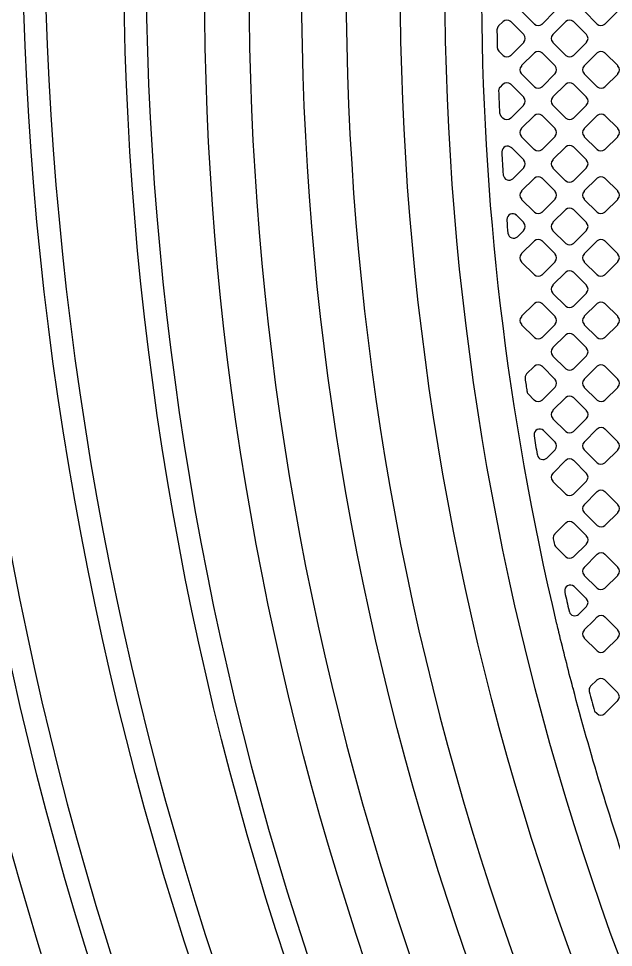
# Model space of a CAD drawing. Header units: millimetres. Extents: x 3440 to 3572, y 2 to 96.
# Drawn here: x 3522.856 to 3524.9, y 62.876 to 66.069 of the extents above; entities that cross this region are included whole.
import ezdxf

# ---------------------------------------------------------------- set-up
doc = ezdxf.new("R2010")
doc.units = ezdxf.units.MM
doc.header["$LTSCALE"] = 23.1
doc.layers.add('gbr-dxf', color=7, linetype='CONTINUOUS')

msp = doc.modelspace()

# ---------------------------------------------------------------- linework, layer by layer
at = {"layer": 'gbr-dxf', "linetype": 'Continuous'}
for points in [[(3527.8751, 56.7413), (3525.3338, 59.2826, -0.042133), (3525.3297, 59.2875, -0.16673), (3522.868, 66.4618, -0.014135)], [(3522.9442, 66.4618, 0.166721), (3525.3895, 59.3347), (3527.9302, 56.794, -0.01212)], [(3527.6921, 56.4731), (3525.0518, 59.1135, -0.042015), (3525.0477, 59.1183, -0.166954), (3522.5566, 66.371, -0.014027)], [(3522.6328, 66.3694, 0.16691), (3525.1076, 59.1655), (3527.744, 56.529, -0.019676)], [(3528.0485, 57.0068), (3525.5329, 59.5224, -0.042856), (3525.5287, 59.5273, -0.165958), (3523.2172, 66.2997, -0.01087)], [(3523.2934, 66.2983, 0.165913), (3525.5887, 59.5744), (3528.1004, 57.0627, -0.019676)], [(3528.21, 57.2557), (3525.6624, 59.8033, -0.041025), (3525.6544, 59.8128, -0.164875), (3523.4951, 66.183, -0.009972)], [(3523.6475, 66.1809, 0.164763), (3525.7739, 59.9073), (3528.315, 57.3663, -0.013686)], [(3528.4854, 57.4579), (3525.9145, 60.0288, -0.041071), (3525.9062, 60.0381, -0.164322), (3523.8291, 66.1836, -0.007717)], [(3523.9815, 66.1834, 0.164179), (3526.0241, 60.1348), (3528.5916, 57.5673, -0.008541)], [(3528.7117, 57.7123), (3526.1736, 60.2504, -0.047409), (3526.1639, 60.2609, -0.163793), (3524.1677, 66.1912, -0.009935)], [(3524.3201, 66.189, 0.163577), (3526.2816, 60.3579), (3528.821, 57.8184, -0.008901)], [(3524.9612, 63.105, -0.01815), (3524.7611, 63.7668, -0.019795), (3524.7606, 63.7686, -0.005161), (3524.7127, 63.9588, -0.019408), (3524.7122, 63.9606, -0.000783), (3524.7061, 63.9861, -0.013667), (3524.7058, 63.9872, -0.058439), (3524.4473, 66.1914, -0.020503)], [(3522.407, 66.1102, 0.012838), (3522.4361, 65.4972, -0.017977), (3522.4362, 65.4956, 0.148382), (3524.9332, 59.0169), (3524.9335, 59.0165, 0.019899), (3524.9437, 59.0054, -0.01365), (3524.9445, 59.0045), (3525.1541, 58.7949, -0.018805), (3525.1553, 58.7937, 0.111695), (3525.2579, 58.729, -0.017124), (3525.2594, 58.7284, -0.221605), (3525.3809, 58.6071, -0.020682), (3525.3816, 58.6053, 0.111689), (3525.4464, 58.5027, -0.023293)]]:
    msp.add_lwpolyline(points, format="xyb", dxfattribs=at)
for points in [[(3524.5835, 66.096, -0.08798), (3524.5844, 66.0945), (3524.6273, 66.0516, -0.083596), (3524.6287, 66.0507, 0.379324), (3524.6546, 66.0507, -0.096157), (3524.6562, 66.0517), (3524.6989, 66.0944, -0.095602), (3524.6998, 66.096, 0.379214), (3524.6998, 66.122, -0.087784), (3524.6989, 66.1234), (3524.6562, 66.1661, -0.091964), (3524.6547, 66.1671, 0.379731), (3524.6287, 66.1671, -0.095756), (3524.627, 66.1661), (3524.5845, 66.1235, -0.09635), (3524.5835, 66.1219, 0.379672)], [(3524.7989, 66.1219, 0.379293), (3524.7989, 66.0959, -0.091954), (3524.7999, 66.0944), (3524.8425, 66.0517, -0.087516), (3524.844, 66.0508, 0.379731), (3524.87, 66.0508, -0.09572), (3524.8716, 66.0517), (3524.9142, 66.0943, -0.096332), (3524.9152, 66.096, 0.379289), (3524.9152, 66.1219, -0.082704), (3524.9144, 66.1233), (3524.8715, 66.1662, -0.0873), (3524.87, 66.1671, 0.379287), (3524.8441, 66.1671, -0.095612), (3524.8425, 66.1661), (3524.7999, 66.1235, -0.095602)], [(3524.4995, 66.0304, 0.001642), (3524.5007, 65.9697), (3524.5007, 65.9695, 0.064022), (3524.5017, 65.9646, -0.043561), (3524.5018, 65.9642, 0.09443), (3524.5055, 65.9577), (3524.5194, 65.9438, -0.082834), (3524.5208, 65.9429, 0.379731), (3524.5468, 65.9429, -0.096265), (3524.5484, 65.9439), (3524.5911, 65.9866, -0.096128), (3524.5921, 65.9883, 0.379506), (3524.5921, 66.0142, -0.093522), (3524.5912, 66.0158), (3524.5486, 66.0584, -0.095015), (3524.5469, 66.0594, 0.379214), (3524.521, 66.0594, -0.096625), (3524.5193, 66.0584), (3524.5049, 66.044), (3524.5049, 66.0439, 0.184403), (3524.4995, 66.0307, -0.039404)], [(3524.6912, 65.9882, -0.084308), (3524.6921, 65.9868), (3524.7348, 65.9441, -0.095166), (3524.7364, 65.9431, 0.378906), (3524.7624, 65.9431, -0.093587), (3524.764, 65.9441), (3524.8065, 65.9866, -0.095602), (3524.8075, 65.9883, 0.379293), (3524.8075, 66.0142, -0.091745), (3524.8065, 66.0158), (3524.764, 66.0584, -0.095916), (3524.7623, 66.0593, 0.379731), (3524.7364, 66.0593, -0.096265), (3524.7347, 66.0584), (3524.6922, 66.0158, -0.096121), (3524.6912, 66.0142, 0.379672)], [(3524.5833, 65.8804, -0.081928), (3524.5842, 65.879), (3524.627, 65.8363, -0.095602), (3524.6286, 65.8353, 0.379293), (3524.6546, 65.8353, -0.096103), (3524.6562, 65.8363), (3524.6989, 65.879, -0.093315), (3524.6998, 65.8806, 0.378858), (3524.6998, 65.9065, -0.096998), (3524.6988, 65.9081), (3524.6563, 65.9507, -0.101106), (3524.6546, 65.9517, 0.379032), (3524.6287, 65.9516, -0.095973), (3524.627, 65.9507), (3524.5843, 65.908, -0.096111), (3524.5834, 65.9064, 0.379321)], [(3524.7989, 65.8806, -0.086674), (3524.7998, 65.8791), (3524.8428, 65.8361, -0.081969), (3524.8442, 65.8352, 0.379162), (3524.8701, 65.8352, -0.096103), (3524.8718, 65.8362), (3524.9144, 65.8788, -0.096111), (3524.9153, 65.8805, 0.379289), (3524.9154, 65.9064, -0.087284), (3524.9144, 65.9079), (3524.8716, 65.9507, -0.094397), (3524.87, 65.9517, 0.379506), (3524.8441, 65.9517, -0.096117), (3524.8424, 65.9507), (3524.7999, 65.9081, -0.096227), (3524.7989, 65.9065, 0.379155)], [(3524.5054, 65.8211, 0.002015), (3524.5086, 65.7461, -0.051708), (3524.5087, 65.7456, 0.168139), (3524.514, 65.7336, -0.056602), (3524.5143, 65.7332), (3524.519, 65.7285, -0.099849), (3524.5208, 65.7275, 0.379293), (3524.5467, 65.7275, -0.09572), (3524.5483, 65.7284), (3524.591, 65.7711, -0.096314), (3524.5919, 65.7727, 0.379672), (3524.592, 65.7987, -0.09185), (3524.591, 65.8002), (3524.5484, 65.8429, -0.095895), (3524.5468, 65.8438, 0.378906), (3524.5208, 65.8438, -0.095506), (3524.5192, 65.8429), (3524.5105, 65.8342), (3524.5105, 65.8342, 0.13867), (3524.5057, 65.8244, -0.038326), (3524.5056, 65.8241, 0.038218)], [(3524.691, 65.7727, -0.082704), (3524.6919, 65.7713), (3524.7348, 65.7284, -0.095602), (3524.7364, 65.7275, 0.378906), (3524.7624, 65.7275, -0.095506), (3524.764, 65.7284), (3524.8066, 65.7711, -0.096128), (3524.8076, 65.7727, 0.379506), (3524.8076, 65.7987, -0.096475), (3524.8066, 65.8003), (3524.764, 65.843, -0.100299), (3524.7623, 65.844, 0.378681), (3524.7364, 65.844, -0.095866), (3524.7347, 65.843), (3524.692, 65.8003, -0.095602), (3524.691, 65.7986, 0.378906)], [(3524.5832, 65.6649, -0.091476), (3524.5842, 65.6633), (3524.6268, 65.6207, -0.103673), (3524.6286, 65.6197, 0.379293), (3524.6546, 65.6197, -0.096625), (3524.6562, 65.6207), (3524.6988, 65.6633, -0.096627), (3524.6998, 65.6649, 0.379612), (3524.6998, 65.6909, -0.087254), (3524.6989, 65.6923), (3524.656, 65.7352, -0.09197), (3524.6545, 65.7362, 0.37925), (3524.6285, 65.7361, -0.096475), (3524.6269, 65.7352), (3524.5842, 65.6925, -0.096111), (3524.5832, 65.6908, 0.379289)], [(3524.7989, 65.6908, 0.379293), (3524.7989, 65.6649, -0.087314), (3524.7998, 65.6634), (3524.8426, 65.6206, -0.082834), (3524.844, 65.6197, 0.379731), (3524.87, 65.6197, -0.096265), (3524.8716, 65.6207), (3524.9144, 65.6634, -0.096128), (3524.9153, 65.6651, 0.379155), (3524.9154, 65.691, -0.091874), (3524.9144, 65.6926), (3524.8718, 65.7352, -0.095589), (3524.8701, 65.7362, 0.378633), (3524.8442, 65.7362, -0.095886), (3524.8426, 65.7352), (3524.7999, 65.6925, -0.095796)], [(3524.5161, 65.609, 0.002044), (3524.521, 65.533, -0.052981), (3524.5215, 65.5312, 0.599801), (3524.5541, 65.519, -0.053228), (3524.5556, 65.5201), (3524.591, 65.5555, -0.096227), (3524.592, 65.5571, 0.379324), (3524.592, 65.5831, -0.082876), (3524.5911, 65.5845), (3524.5507, 65.6249, -0.086665), (3524.5489, 65.626, 0.646059), (3524.5165, 65.6114, -0.097831)], [(3524.6911, 65.557, -0.091558), (3524.692, 65.5555), (3524.7345, 65.513, -0.104018), (3524.7363, 65.512, 0.379731), (3524.7623, 65.512, -0.09572), (3524.7639, 65.513), (3524.8065, 65.5556, -0.096266), (3524.8075, 65.5572, 0.379731), (3524.8075, 65.5832, -0.08798), (3524.8066, 65.5847), (3524.7639, 65.6274, -0.091855), (3524.7623, 65.6283, 0.379731), (3524.7364, 65.6283, -0.096265), (3524.7347, 65.6273), (3524.692, 65.5847, -0.096266), (3524.6911, 65.583, 0.379731)], [(3524.5834, 65.4493, -0.087549), (3524.5843, 65.4479), (3524.6269, 65.4053, -0.09979), (3524.6286, 65.4043, 0.379731), (3524.6546, 65.4043, -0.09572), (3524.6562, 65.4053), (3524.6987, 65.4478, -0.096266), (3524.6997, 65.4494, 0.379731), (3524.6997, 65.4754, -0.087314), (3524.6988, 65.4768), (3524.6561, 65.5195, -0.091913), (3524.6545, 65.5205, 0.379731), (3524.6285, 65.5205, -0.09572), (3524.6269, 65.5195), (3524.5843, 65.477, -0.095916), (3524.5834, 65.4753, 0.379731)], [(3524.7988, 65.4494, -0.095506), (3524.7997, 65.4478), (3524.8425, 65.405, -0.091364), (3524.844, 65.4041, 0.379293), (3524.87, 65.4041, -0.095956), (3524.8716, 65.4051), (3524.9144, 65.4478, -0.096214), (3524.9153, 65.4494, 0.379672), (3524.9154, 65.4754, -0.083163), (3524.9145, 65.4768), (3524.8715, 65.5197, -0.087645), (3524.87, 65.5207, 0.379293), (3524.8441, 65.5206, -0.095956), (3524.8424, 65.5197), (3524.7998, 65.477, -0.096332), (3524.7988, 65.4753, 0.379289)], [(3524.691, 65.3417, -0.087191), (3524.6919, 65.3402), (3524.7347, 65.2974, -0.099849), (3524.7364, 65.2964, 0.379293), (3524.7624, 65.2965, -0.096625), (3524.764, 65.2974), (3524.8065, 65.3399, -0.096214), (3524.8075, 65.3416, 0.379672), (3524.8075, 65.3675, -0.087343), (3524.8066, 65.369), (3524.7637, 65.4119, -0.091364), (3524.7622, 65.4128, 0.379293), (3524.7362, 65.4128, -0.095956), (3524.7346, 65.4118), (3524.692, 65.3693, -0.096332), (3524.6911, 65.3676, 0.379289)], [(3524.5333, 65.3756, 0.001224), (3524.5372, 65.3315), (3524.5373, 65.3314, 0.593668), (3524.5704, 65.3194), (3524.5704, 65.3195), (3524.591, 65.34, -0.095602), (3524.5919, 65.3417, 0.379293), (3524.5919, 65.3676, -0.099964), (3524.5909, 65.3693), (3524.5682, 65.3921, -0.038367), (3524.5662, 65.3936, 0.655959), (3524.5335, 65.3784, -0.042789)], [(3524.5832, 65.2338, -0.083262), (3524.5841, 65.2325), (3524.627, 65.1896, -0.095796), (3524.6286, 65.1886, 0.379214), (3524.6546, 65.1886, -0.095956), (3524.6562, 65.1896), (3524.6988, 65.2322, -0.096314), (3524.6998, 65.2339, 0.379703), (3524.6998, 65.2598, -0.091581), (3524.6989, 65.2614), (3524.6561, 65.3041, -0.095895), (3524.6545, 65.3051, 0.379293), (3524.6285, 65.3051, -0.096265), (3524.6269, 65.3041), (3524.5842, 65.2614, -0.095916), (3524.5832, 65.2598, 0.379289)], [(3524.7989, 65.2339, -0.091476), (3524.7998, 65.2323), (3524.8426, 65.1896, -0.086956), (3524.844, 65.1887, 0.379293), (3524.87, 65.1887, -0.095956), (3524.8716, 65.1897), (3524.9142, 65.2323, -0.096314), (3524.9152, 65.2339, 0.379672), (3524.9152, 65.2599, -0.082876), (3524.9144, 65.2612), (3524.8715, 65.3041, -0.086956), (3524.87, 65.305, 0.379214), (3524.8441, 65.305, -0.096625), (3524.8424, 65.304), (3524.7999, 65.2615, -0.096266), (3524.7989, 65.2598, 0.379289)], [(3524.691, 65.126, -0.082787), (3524.6919, 65.1246), (3524.7347, 65.0819, -0.095796), (3524.7363, 65.0809, 0.379293), (3524.7622, 65.0809, -0.096625), (3524.7639, 65.0819), (3524.8065, 65.1245, -0.096214), (3524.8075, 65.1262, 0.379672), (3524.8075, 65.1521, -0.091581), (3524.8066, 65.1537), (3524.7639, 65.1963, -0.095602), (3524.7623, 65.1973, 0.379293), (3524.7364, 65.1973, -0.095956), (3524.7347, 65.1963), (3524.692, 65.1536, -0.096111), (3524.6911, 65.152, 0.379289)], [(3524.5834, 65.0183, -0.085537), (3524.5843, 65.0169), (3524.627, 64.9742, -0.095798), (3524.6286, 64.9732, 0.378391), (3524.6545, 64.9732, -0.09601), (3524.6562, 64.9742), (3524.6987, 65.0167, -0.095585), (3524.6997, 65.0184, 0.379287), (3524.6997, 65.0443, -0.095649), (3524.6987, 65.0459), (3524.6562, 65.0885, -0.099711), (3524.6545, 65.0895, 0.379293), (3524.6285, 65.0894, -0.096265), (3524.6269, 65.0885), (3524.5843, 65.0459, -0.096227), (3524.5834, 65.0443, 0.379506)], [(3524.7988, 65.0184, -0.087284), (3524.7997, 65.0169), (3524.8427, 64.9739, -0.083), (3524.844, 64.973, 0.379293), (3524.87, 64.973, -0.096625), (3524.8716, 64.974), (3524.9144, 65.0167, -0.096214), (3524.9153, 65.0184, 0.379672), (3524.9154, 65.0443, -0.087343), (3524.9144, 65.0458), (3524.8716, 65.0887, -0.091364), (3524.87, 65.0896, 0.379293), (3524.8441, 65.0896, -0.095956), (3524.8424, 65.0886), (3524.7998, 65.0459, -0.096128), (3524.7988, 65.0443, 0.379289)], [(3524.691, 64.9365, 0.37847), (3524.691, 64.9106, -0.083606), (3524.6919, 64.9092), (3524.7348, 64.8663, -0.093986), (3524.7364, 64.8654, 0.379045), (3524.7624, 64.8654, -0.096103), (3524.764, 64.8664), (3524.8065, 64.9089, -0.096121), (3524.8075, 64.9105, 0.379672), (3524.8075, 64.9365, -0.095612), (3524.8065, 64.9381), (3524.7639, 64.9808, -0.09904), (3524.7622, 64.9818, 0.378858), (3524.7362, 64.9818, -0.09527), (3524.7346, 64.9808), (3524.692, 64.9382, -0.095394)], [(3524.5962, 64.832, -0.037595), (3524.5962, 64.8317, 0.001245), (3524.6028, 64.7871), (3524.6028, 64.7871, -0.043305), (3524.6029, 64.7867, 0.125557), (3524.6075, 64.778), (3524.6075, 64.7779), (3524.6268, 64.7586, -0.103498), (3524.6286, 64.7576, 0.378943), (3524.6545, 64.7576, -0.095778), (3524.6562, 64.7586), (3524.6989, 64.8012, -0.093699), (3524.6998, 64.8028, 0.379458), (3524.6998, 64.8288, -0.086378), (3524.6989, 64.8302), (3524.656, 64.8731, -0.090899), (3524.6545, 64.8741, 0.379293), (3524.6285, 64.8741, -0.096265), (3524.6269, 64.8731), (3524.6015, 64.8477), (3524.6015, 64.8476, 0.121397), (3524.5968, 64.8393, -0.045624), (3524.5967, 64.8389, 0.087534)], [(3524.7989, 64.8028, -0.086674), (3524.7998, 64.8014), (3524.8428, 64.7584, -0.082038), (3524.8442, 64.7575, 0.378681), (3524.8701, 64.7575, -0.095886), (3524.8717, 64.7585), (3524.9144, 64.8011, -0.095585), (3524.9154, 64.8028, 0.379324), (3524.9154, 64.8287, -0.091581), (3524.9144, 64.8302), (3524.8717, 64.873, -0.095602), (3524.87, 64.874, 0.379293), (3524.8441, 64.874, -0.095956), (3524.8424, 64.873), (3524.7999, 64.8304, -0.098207), (3524.7989, 64.8288, 0.379672)], [(3524.6911, 64.695, -0.091558), (3524.692, 64.6934), (3524.7346, 64.6508, -0.104018), (3524.7364, 64.6498, 0.379731), (3524.7624, 64.6498, -0.09572), (3524.764, 64.6508), (3524.8066, 64.6934, -0.096128), (3524.8076, 64.695, 0.379155), (3524.8076, 64.7209, -0.087652), (3524.8067, 64.7224), (3524.7638, 64.7653, -0.092016), (3524.7623, 64.7663, 0.379032), (3524.7364, 64.7662, -0.096117), (3524.7347, 64.7653), (3524.692, 64.7226, -0.096266), (3524.6911, 64.7209, 0.379731)], [(3524.6269, 64.6348, 0.001743), (3524.6377, 64.5712, -0.063144), (3524.6388, 64.5682, 0.565663), (3524.6706, 64.5582, -0.063012), (3524.6732, 64.5599), (3524.6988, 64.5856, -0.095916), (3524.6998, 64.5872, 0.379731), (3524.6998, 64.6132, -0.083235), (3524.6989, 64.6146), (3524.6609, 64.6526, -0.054506), (3524.6596, 64.6536, 0.683436), (3524.6269, 64.6368, -0.066446)], [(3524.7989, 64.5872, -0.095506), (3524.7999, 64.5856), (3524.8425, 64.5429, -0.091364), (3524.844, 64.542, 0.379293), (3524.87, 64.542, -0.095956), (3524.8716, 64.543), (3524.9144, 64.5857, -0.093699), (3524.9153, 64.5873, 0.379506), (3524.9153, 64.6133, -0.085248), (3524.9144, 64.6147), (3524.8716, 64.6575, -0.086829), (3524.8701, 64.6584, 0.378864), (3524.8442, 64.6584, -0.098049), (3524.8425, 64.6574), (3524.7999, 64.6148, -0.096332), (3524.7989, 64.6131, 0.379289)], [(3524.6912, 64.4794, -0.087748), (3524.6921, 64.478), (3524.7347, 64.4354, -0.100151), (3524.7364, 64.4344, 0.379289), (3524.7624, 64.4344, -0.09527), (3524.764, 64.4353), (3524.8065, 64.4779, -0.095935), (3524.8075, 64.4795, 0.379324), (3524.8075, 64.5054, -0.087254), (3524.8066, 64.5069), (3524.7639, 64.5497, -0.091364), (3524.7623, 64.5506, 0.379214), (3524.7364, 64.5506, -0.096625), (3524.7347, 64.5496), (3524.6922, 64.5071, -0.095916), (3524.6912, 64.5054, 0.379731)], [(3524.7989, 64.3718, -0.091745), (3524.7999, 64.3702), (3524.8427, 64.3274, -0.088202), (3524.8442, 64.3265, 0.379289), (3524.8701, 64.3265, -0.095866), (3524.8717, 64.3274), (3524.9144, 64.3701, -0.095585), (3524.9154, 64.3717, 0.379287), (3524.9154, 64.3977, -0.082876), (3524.9145, 64.399), (3524.8715, 64.442, -0.08752), (3524.87, 64.4429, 0.379293), (3524.8441, 64.4429, -0.096625), (3524.8424, 64.4419), (3524.7999, 64.3994, -0.095916), (3524.7989, 64.3978, 0.379731)], [(3524.6927, 64.281, 0.000659), (3524.6969, 64.2611, 0.098115), (3524.7004, 64.2542), (3524.7005, 64.2539), (3524.7348, 64.2197, -0.096111), (3524.7364, 64.2187, 0.379289), (3524.7624, 64.2187, -0.095866), (3524.764, 64.2197), (3524.8067, 64.2624, -0.095796), (3524.8076, 64.264, 0.379293), (3524.8076, 64.29, -0.091956), (3524.8067, 64.2915), (3524.764, 64.3342, -0.096023), (3524.7623, 64.3352, 0.379672), (3524.7364, 64.3352, -0.096157), (3524.7347, 64.3342), (3524.698, 64.2975), (3524.6979, 64.2974, 0.226088)], [(3524.7989, 64.1821, 0.379293), (3524.7989, 64.1561, -0.087748), (3524.7998, 64.1547), (3524.8426, 64.1119, -0.083651), (3524.844, 64.111, 0.379321), (3524.87, 64.1109, -0.095506), (3524.8716, 64.1119), (3524.9144, 64.1547, -0.095796), (3524.9154, 64.1563, 0.379293), (3524.9153, 64.1823, -0.087314), (3524.9144, 64.1838), (3524.8717, 64.2264, -0.092406), (3524.8702, 64.2274, 0.379703), (3524.8442, 64.2274, -0.095649), (3524.8426, 64.2265), (3524.7999, 64.1837, -0.095602)], [(3524.7325, 64.0972, 0.001785), (3524.7473, 64.0327, -0.061656), (3524.7484, 64.0302, 0.548358), (3524.7802, 64.0211, -0.056784), (3524.7823, 64.0226), (3524.7961, 64.0365), (3524.8065, 64.0468, -0.095602), (3524.8075, 64.0485, 0.379293), (3524.8075, 64.0744, -0.095956), (3524.8065, 64.0761), (3524.7666, 64.1159, -0.089299), (3524.7648, 64.1171, 0.705371), (3524.7325, 64.0993, -0.084233)], [(3524.7988, 63.9406, -0.104392), (3524.7998, 63.9388), (3524.8423, 63.8964, -0.100151), (3524.8441, 63.8953, 0.37981), (3524.87, 63.8953, -0.095956), (3524.8717, 63.8963), (3524.9144, 63.939, -0.096332), (3524.9153, 63.9407, 0.379212), (3524.9154, 63.9666, -0.09601), (3524.9144, 63.9682), (3524.883, 63.9997, -0.014794), (3524.882, 64.0006), (3524.8716, 64.011, -0.091631), (3524.8701, 64.0119, 0.378906), (3524.8441, 64.0119, -0.095506), (3524.8425, 64.011), (3524.8321, 64.0005), (3524.7998, 63.9683, -0.096627), (3524.7988, 63.9666, 0.379731)], [(3524.8165, 63.756, 0.001876), (3524.8346, 63.6887), (3524.8425, 63.6809, -0.092233), (3524.844, 63.6799, 0.37981), (3524.87, 63.6799, -0.095956), (3524.8716, 63.6809), (3524.9142, 63.7235, -0.096111), (3524.9152, 63.7251, 0.379451), (3524.9152, 63.7511, -0.083636), (3524.9143, 63.7525), (3524.8715, 63.7953, -0.087648), (3524.87, 63.7963, 0.379249), (3524.8441, 63.7962, -0.096458), (3524.8424, 63.7952), (3524.8213, 63.7741, 0.248765)]]:
    msp.add_lwpolyline(points, format="xyb", close=True, dxfattribs=at)

doc.saveas('drawing.dxf')
